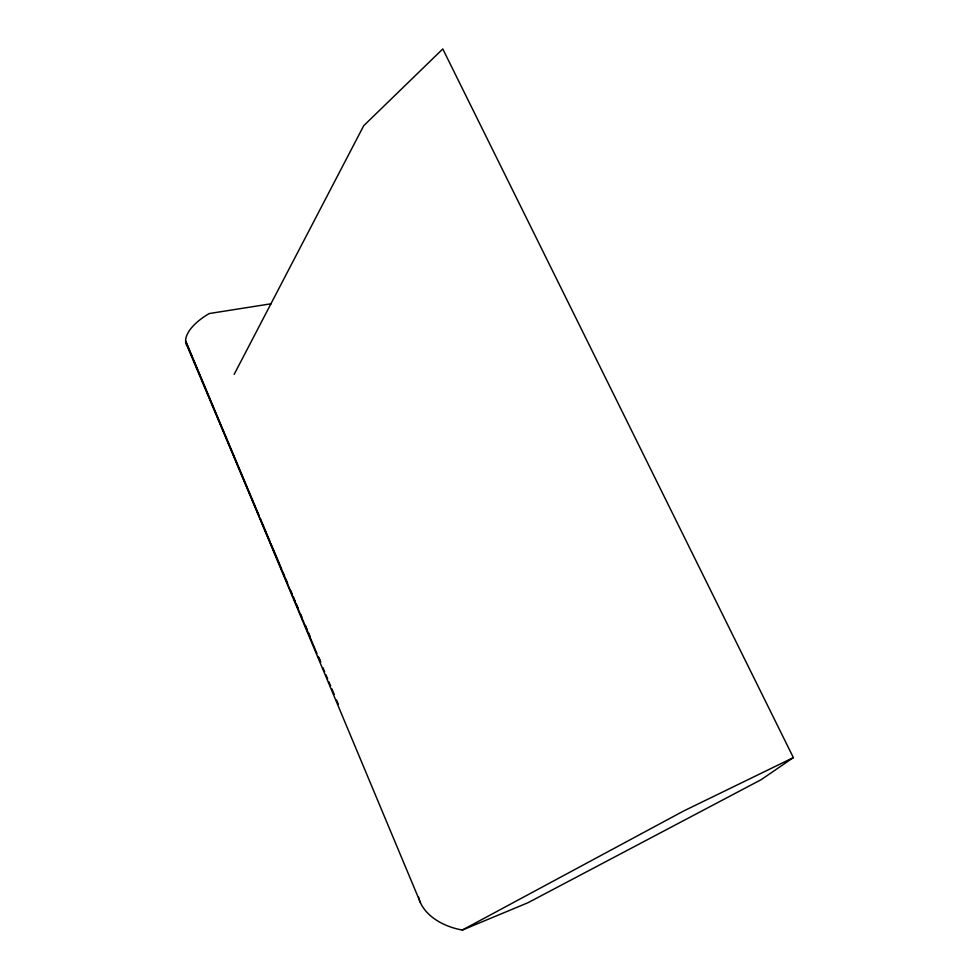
<?xml version="1.0" encoding="UTF-8"?>
<svg xmlns="http://www.w3.org/2000/svg" width="979" height="979" viewBox="0 0 979 979"><rect width="100%" height="100%" fill="white"/><g stroke="black" fill="none" stroke-linecap="round" stroke-linejoin="round"><path stroke-width="1.47" d="M234.165 374.357L363.723 125.704L442.789 48.95L793.369 757.611L761.307 779.59L528.085 902.675L462.321 930.05A55.497 37.006 4.6 0 1 418.62 897.18M462.321 930.05L683.428 811.101L793.369 757.611M271.244 303.759L209.2 313.549A48.815 21.685 -21.6 0 0 187.319 346.505L316.963 653.556M259.154 515.664L185.631 341.071L420.456 902.711M260.341 518.478L269.825 541.008M271.012 543.822L281.683 569.166M282.87 571.981L284.644 576.203M285.831 579.017L287.618 583.239M290.579 590.288L292.354 594.51M293.541 597.325L295.328 601.547M296.502 604.361L298.289 608.583M300.663 614.225L301.838 617.039M305.399 625.483L307.186 629.705M308.361 632.52L310.147 636.754M319.044 657.864L320.818 662.098M318.151 656.383L319.937 660.605M322.911 667.641L324.698 671.875M325.885 674.69L327.671 678.912M328.858 681.727L330.645 685.961M331.832 688.775L334.206 694.405M336.58 700.046L338.367 704.268"/></g></svg>
